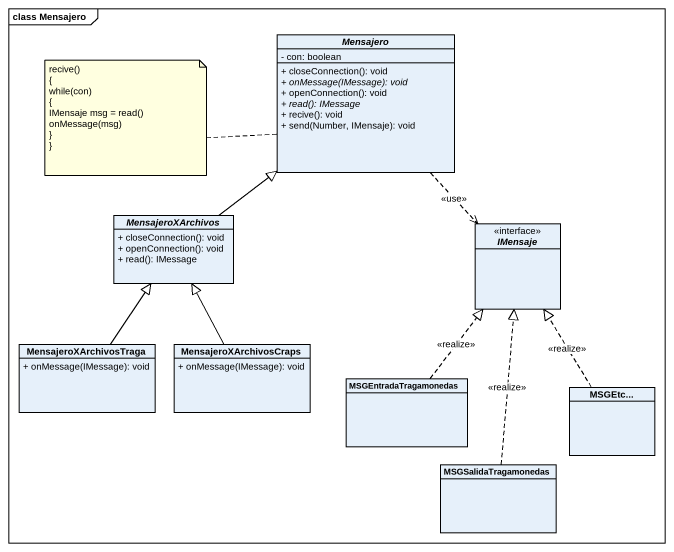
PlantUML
@startuml
mainframe class Mensajero
hide circle
hide empty members
skinparam classAttributeIconSize 0
abstract class Mensajero {
  - con: boolean
  + closeConnection(): void
  {abstract} + onMessage(IMessage): void
  + openConnection(): void
  {abstract} + read(): IMessage
  + recive(): void
  + send(Number, IMensaje): void
}
abstract class MensajeroXArchivos {
  + closeConnection(): void
  + openConnection(): void
  + read(): IMessage
}
interface IMensaje <<interface>>
class MensajeroXArchivosTraga {
  + onMessage(IMessage): void
}
class MensajeroXArchivosCraps {
  + onMessage(IMessage): void
}
class MSGEntradaTragamonedas
class "MSGEtc..." as MSGEtc
class MSGSalidaTragamonedas
Mensajero ..> IMensaje : <<use>>
MensajeroXArchivos -up-|> Mensajero
MensajeroXArchivosTraga -up-|> MensajeroXArchivos
MensajeroXArchivosCraps -up-|> MensajeroXArchivos
MSGEntradaTragamonedas .up.|> IMensaje : <<realize>>
MSGEtc .up.|> IMensaje : <<realize>>
MSGSalidaTragamonedas .up.|> IMensaje : <<realize>>
note left of Mensajero
  recive()
  {
  while(con)
  {
  IMensaje msg = read()
  onMessage(msg)
  ~}
  ~}
end note
@enduml
